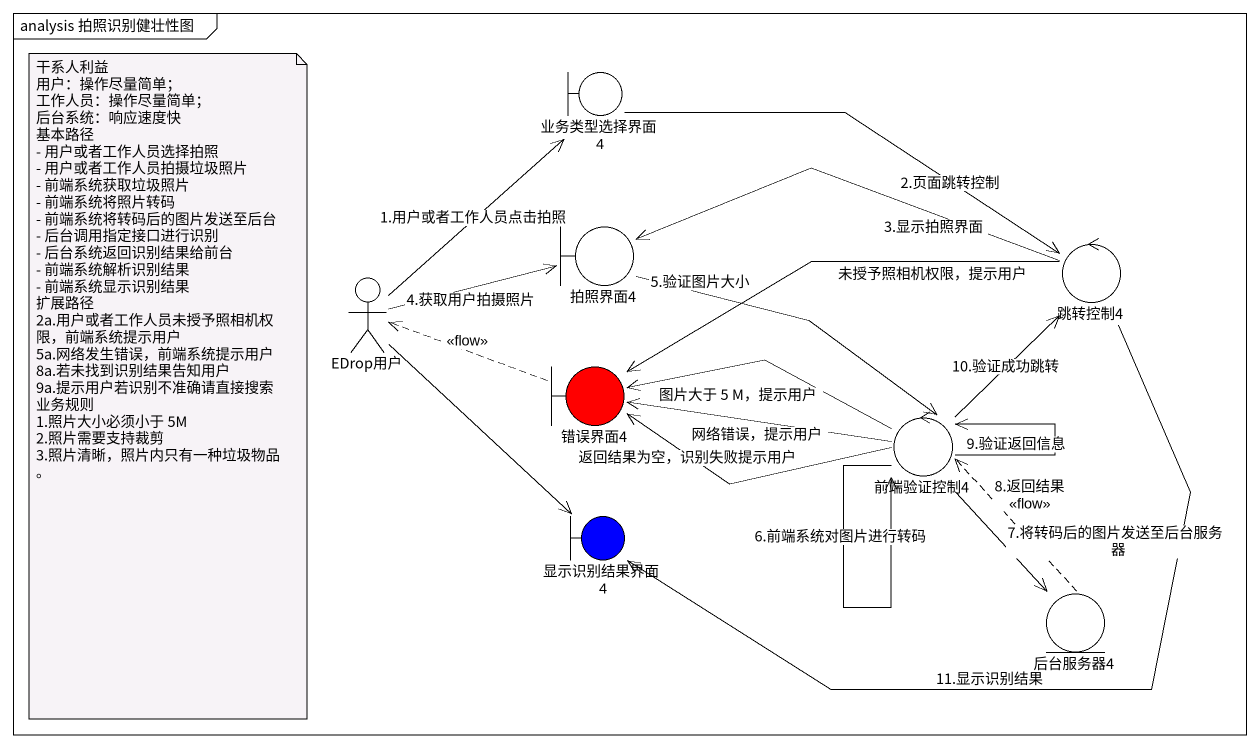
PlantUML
@startuml
mainframe analysis 拍照识别健壮性图
boundary 业务类型选择界面4
boundary 拍照界面4
control 跳转控制4
actor EDrop用户
boundary 错误界面4 #FF0000
control 前端验证控制4
boundary 显示识别结果界面4 #0000FF
entity 后台服务器4
业务类型选择界面4 -right-> 跳转控制4 : 2.页面跳转控制
拍照界面4 -right-> 前端验证控制4 : 5.验证图片大小
跳转控制4 -left-> 拍照界面4 : 3.显示拍照界面
跳转控制4 -left-> 错误界面4 : 未授予照相机权限，提示用户
跳转控制4 -left-> 显示识别结果界面4 : 11.显示识别结果
EDrop用户 -up-> 业务类型选择界面4 : 1.用户或者工作人员点击拍照
EDrop用户 -right-> 拍照界面4 : 4.获取用户拍摄照片
EDrop用户 --> 显示识别结果界面4
错误界面4 .left.> EDrop用户 : <<flow>>
前端验证控制4 -up-> 跳转控制4 : 10.验证成功跳转
前端验证控制4 -left-> 错误界面4 : 图片大于 5 M，提示用户
前端验证控制4 -left-> 错误界面4 : 网络错误，提示用户
前端验证控制4 -left-> 错误界面4 : 返回结果为空，识别失败提示用户
前端验证控制4 --> 前端验证控制4 : 6.前端系统对图片进行转码
前端验证控制4 --> 前端验证控制4 : 9.验证返回信息
前端验证控制4 --> 后台服务器4 : 7.将转码后的图片发送至后台服务器
后台服务器4 .up.> 前端验证控制4 : 8.返回结果\n<<flow>>
note as N1
  干系人利益
  用户：操作尽量简单；
  工作人员：操作尽量简单；
  后台系统：响应速度快
  基本路径
  - 用户或者工作人员选择拍照
  - 用户或者工作人员拍摄垃圾照片
  - 前端系统获取垃圾照片
  - 前端系统将照片转码
  - 前端系统将转码后的图片发送至后台
  - 后台调用指定接口进行识别
  - 后台系统返回识别结果给前台
  - 前端系统解析识别结果
  - 前端系统显示识别结果
  扩展路径
  2a.用户或者工作人员未授予照相机权限，前端系统提示用户
  5a.网络发生错误，前端系统提示用户
  8a.若未找到识别结果告知用户
  9a.提示用户若识别不准确请直接搜索
  业务规则
  1.照片大小必须小于 5M
  2.照片需要支持裁剪
  3.照片清晰，照片内只有一种垃圾物品。
end note
@enduml
